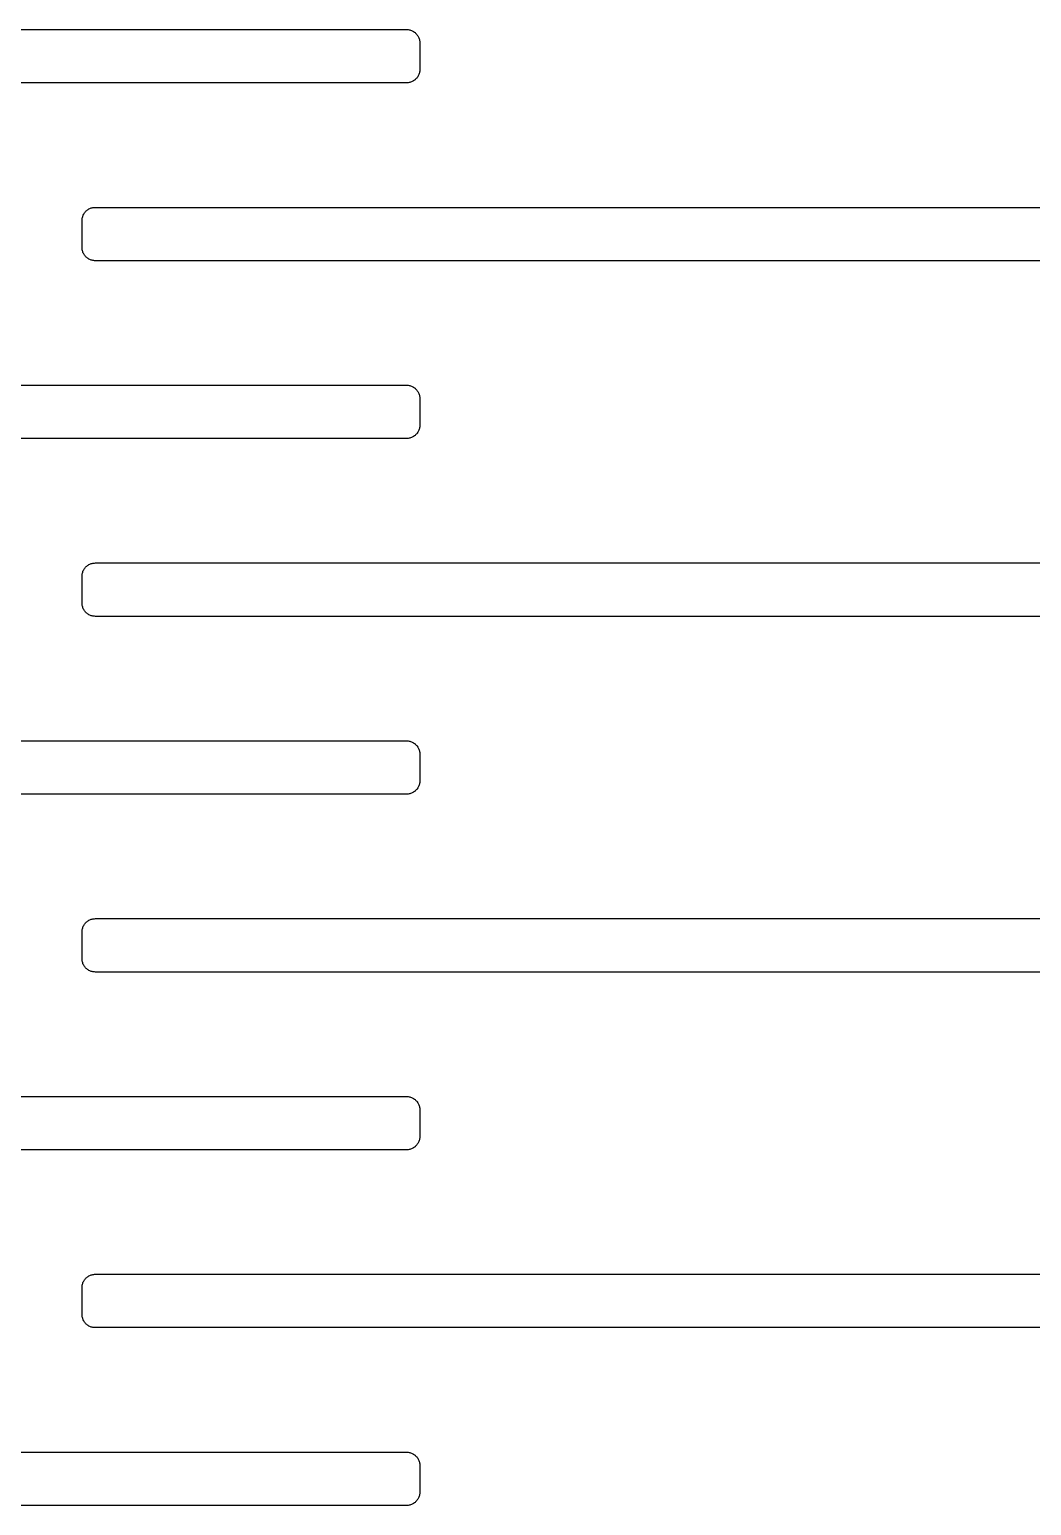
# Model space of a CAD drawing. Header units: metres. Extents: x -156 to 156, y -163 to 163.
# Drawn here: x 90.52 to 113.06, y -69.3 to -36.1 of the extents above; entities that cross this region are included whole.
import ezdxf

# ---------------------------------------------------------------- set-up
doc = ezdxf.new("R2010")
doc.units = ezdxf.units.M

msp = doc.modelspace()

# ---------------------------------------------------------------- linework, layer by layer
for p, q in [((72, -36.1), (99, -36.1)), ((99, -36.1), (99.0188, -36.1006)), ((99.0188, -36.1006), (99.0376, -36.1024)), ((99.0376, -36.1024), (99.0562, -36.1053)), ((99.0562, -36.1053), (99.0746, -36.1094)), ((99.0746, -36.1094), (99.0927, -36.1147)), ((99.0927, -36.1147), (99.1104, -36.1211)), ((99.1104, -36.1211), (99.1277, -36.1286)), ((99.1277, -36.1286), (99.1445, -36.1371)), ((99.1445, -36.1371), (99.1608, -36.1467)), ((99.1608, -36.1467), (99.1763, -36.1573)), ((99.1763, -36.1573), (99.1912, -36.1688)), ((99.1912, -36.1688), (99.2054, -36.1813)), ((99.2054, -36.1813), (99.2187, -36.1946)), ((99.2187, -36.1946), (99.2312, -36.2088)), ((99.2312, -36.2088), (99.2427, -36.2237)), ((99.2427, -36.2237), (99.2533, -36.2392)), ((99.2533, -36.2392), (99.2629, -36.2555)), ((99.2629, -36.2555), (99.2714, -36.2723)), ((99.2714, -36.2723), (99.2789, -36.2896)), ((99.2789, -36.2896), (99.2853, -36.3073)), ((99.2853, -36.3073), (99.2906, -36.3254)), ((99.2906, -36.3254), (99.2947, -36.3438)), ((99.2947, -36.3438), (99.2976, -36.3624)), ((99.2976, -36.3624), (99.2994, -36.3812)), ((99.2994, -36.3812), (99.3, -36.4)), ((99.3, -36.4), (99.3, -37)), ((99.2427, -37.1763), (99.2312, -37.1912)), ((99.2533, -37.1607), (99.2427, -37.1763)), ((99.2629, -37.1445), (99.2533, -37.1607)), ((99.2714, -37.1277), (99.2629, -37.1445)), ((99.2789, -37.1104), (99.2714, -37.1277)), ((99.2853, -37.0927), (99.2789, -37.1104)), ((99.2906, -37.0746), (99.2853, -37.0927)), ((99.2947, -37.0562), (99.2906, -37.0746)), ((99.2976, -37.0376), (99.2947, -37.0562)), ((99.2994, -37.0188), (99.2976, -37.0376)), ((99.3, -37), (99.2994, -37.0188)), ((99, -37.3), (72, -37.3)), ((99.0188, -37.2994), (99, -37.3)), ((99.0376, -37.2976), (99.0188, -37.2994)), ((99.0562, -37.2947), (99.0376, -37.2976)), ((99.0746, -37.2906), (99.0562, -37.2947)), ((99.0927, -37.2853), (99.0746, -37.2906)), ((99.1104, -37.2789), (99.0927, -37.2853)), ((99.1277, -37.2714), (99.1104, -37.2789)), ((99.1445, -37.2629), (99.1277, -37.2714)), ((99.1608, -37.2533), (99.1445, -37.2629)), ((99.1763, -37.2427), (99.1608, -37.2533)), ((99.1912, -37.2312), (99.1763, -37.2427)), ((99.2054, -37.2187), (99.1912, -37.2312)), ((99.2187, -37.2054), (99.2054, -37.2187)), ((99.2312, -37.1912), (99.2187, -37.2054)), ((91.7946, -40.1813), (91.8088, -40.1688)), ((91.8088, -40.1688), (91.8237, -40.1573)), ((91.8237, -40.1573), (91.8392, -40.1467)), ((91.8392, -40.1467), (91.8555, -40.1371)), ((91.8555, -40.1371), (91.8723, -40.1286)), ((91.8723, -40.1286), (91.8896, -40.1211)), ((91.8896, -40.1211), (91.9073, -40.1147)), ((91.9073, -40.1147), (91.9254, -40.1094)), ((91.9254, -40.1094), (91.9438, -40.1053)), ((91.9438, -40.1053), (91.9624, -40.1024)), ((91.9624, -40.1024), (91.9812, -40.1006)), ((91.9812, -40.1006), (92, -40.1)), ((92, -40.1), (119, -40.1)), ((91.7, -40.4), (91.7006, -40.3812)), ((91.7, -41), (91.7, -40.4)), ((91.7006, -40.3812), (91.7024, -40.3624)), ((91.7024, -40.3624), (91.7053, -40.3438)), ((91.7053, -40.3438), (91.7094, -40.3254)), ((91.7094, -40.3254), (91.7147, -40.3073)), ((91.7147, -40.3073), (91.7211, -40.2896)), ((91.7211, -40.2896), (91.7285, -40.2723)), ((91.7285, -40.2723), (91.7371, -40.2555)), ((91.7371, -40.2555), (91.7467, -40.2392)), ((91.7467, -40.2392), (91.7573, -40.2237)), ((91.7573, -40.2237), (91.7688, -40.2088)), ((91.7688, -40.2088), (91.7813, -40.1946)), ((91.7813, -40.1946), (91.7946, -40.1813)), ((91.7006, -41.0188), (91.7, -41)), ((91.7024, -41.0376), (91.7006, -41.0188)), ((91.7053, -41.0562), (91.7024, -41.0376)), ((91.7094, -41.0746), (91.7053, -41.0562)), ((91.7147, -41.0927), (91.7094, -41.0746)), ((91.7211, -41.1104), (91.7147, -41.0927)), ((91.7285, -41.1277), (91.7211, -41.1104)), ((91.7371, -41.1445), (91.7285, -41.1277)), ((91.7467, -41.1607), (91.7371, -41.1445)), ((91.7573, -41.1763), (91.7467, -41.1607)), ((91.7688, -41.1912), (91.7573, -41.1763)), ((91.7813, -41.2054), (91.7688, -41.1912)), ((91.7946, -41.2187), (91.7813, -41.2054)), ((91.8088, -41.2312), (91.7946, -41.2187)), ((91.8237, -41.2427), (91.8088, -41.2312)), ((91.8392, -41.2533), (91.8237, -41.2427)), ((91.8555, -41.2629), (91.8392, -41.2533)), ((91.8723, -41.2714), (91.8555, -41.2629)), ((91.8896, -41.2789), (91.8723, -41.2714)), ((91.9073, -41.2853), (91.8896, -41.2789)), ((91.9254, -41.2906), (91.9073, -41.2853)), ((91.9438, -41.2947), (91.9254, -41.2906)), ((91.9624, -41.2976), (91.9438, -41.2947)), ((91.9812, -41.2994), (91.9624, -41.2976)), ((92, -41.3), (91.9812, -41.2994)), ((119, -41.3), (92, -41.3)), ((72, -44.1), (99, -44.1)), ((99, -44.1), (99.0188, -44.1006)), ((99.0188, -44.1006), (99.0376, -44.1024)), ((99.0376, -44.1024), (99.0562, -44.1053)), ((99.0562, -44.1053), (99.0746, -44.1094)), ((99.0746, -44.1094), (99.0927, -44.1147)), ((99.0927, -44.1147), (99.1104, -44.1211)), ((99.1104, -44.1211), (99.1277, -44.1286)), ((99.1277, -44.1286), (99.1445, -44.1371)), ((99.1445, -44.1371), (99.1608, -44.1467)), ((99.1608, -44.1467), (99.1763, -44.1573)), ((99.1763, -44.1573), (99.1912, -44.1688)), ((99.1912, -44.1688), (99.2054, -44.1813)), ((99.2054, -44.1813), (99.2187, -44.1946)), ((99.2187, -44.1946), (99.2312, -44.2088)), ((99.2312, -44.2088), (99.2427, -44.2237)), ((99.2427, -44.2237), (99.2533, -44.2392)), ((99.2533, -44.2392), (99.2629, -44.2555)), ((99.2629, -44.2555), (99.2714, -44.2723)), ((99.2714, -44.2723), (99.2789, -44.2896)), ((99.2789, -44.2896), (99.2853, -44.3073)), ((99.2853, -44.3073), (99.2906, -44.3254)), ((99.2906, -44.3254), (99.2947, -44.3438)), ((99.2947, -44.3438), (99.2976, -44.3624)), ((99.2976, -44.3624), (99.2994, -44.3812)), ((99.2994, -44.3812), (99.3, -44.4)), ((99.3, -44.4), (99.3, -45)), ((99.2629, -45.1445), (99.2533, -45.1607)), ((99.2714, -45.1277), (99.2629, -45.1445)), ((99.2789, -45.1104), (99.2714, -45.1277)), ((99.2853, -45.0927), (99.2789, -45.1104)), ((99.2906, -45.0746), (99.2853, -45.0927)), ((99.2947, -45.0562), (99.2906, -45.0746)), ((99.2976, -45.0376), (99.2947, -45.0562)), ((99.2994, -45.0188), (99.2976, -45.0376)), ((99.3, -45), (99.2994, -45.0188)), ((99, -45.3), (72, -45.3)), ((99.0188, -45.2994), (99, -45.3)), ((99.0376, -45.2976), (99.0188, -45.2994)), ((99.0562, -45.2947), (99.0376, -45.2976)), ((99.0746, -45.2906), (99.0562, -45.2947)), ((99.0927, -45.2853), (99.0746, -45.2906)), ((99.1104, -45.2789), (99.0927, -45.2853)), ((99.1277, -45.2714), (99.1104, -45.2789)), ((99.1445, -45.2629), (99.1277, -45.2714)), ((99.1608, -45.2533), (99.1445, -45.2629)), ((99.1763, -45.2427), (99.1608, -45.2533)), ((99.1912, -45.2312), (99.1763, -45.2427)), ((99.2054, -45.2187), (99.1912, -45.2312)), ((99.2187, -45.2054), (99.2054, -45.2187)), ((99.2312, -45.1912), (99.2187, -45.2054)), ((99.2427, -45.1763), (99.2312, -45.1912)), ((99.2533, -45.1607), (99.2427, -45.1763)), ((91.8392, -48.1467), (91.8555, -48.1371)), ((91.8555, -48.1371), (91.8723, -48.1286)), ((91.8723, -48.1286), (91.8896, -48.1211)), ((91.8896, -48.1211), (91.9073, -48.1147)), ((91.9073, -48.1147), (91.9254, -48.1094)), ((91.9254, -48.1094), (91.9438, -48.1053)), ((91.9438, -48.1053), (91.9624, -48.1024)), ((91.9624, -48.1024), (91.9812, -48.1006)), ((91.9812, -48.1006), (92, -48.1)), ((92, -48.1), (119, -48.1)), ((91.7, -48.4), (91.7006, -48.3812)), ((91.7, -49), (91.7, -48.4)), ((91.7006, -48.3812), (91.7024, -48.3624)), ((91.7024, -48.3624), (91.7053, -48.3438)), ((91.7053, -48.3438), (91.7094, -48.3254)), ((91.7094, -48.3254), (91.7147, -48.3073)), ((91.7147, -48.3073), (91.7211, -48.2896)), ((91.7211, -48.2896), (91.7285, -48.2723)), ((91.7285, -48.2723), (91.7371, -48.2555)), ((91.7371, -48.2555), (91.7467, -48.2392)), ((91.7467, -48.2392), (91.7573, -48.2237)), ((91.7573, -48.2237), (91.7688, -48.2088)), ((91.7688, -48.2088), (91.7813, -48.1946)), ((91.7813, -48.1946), (91.7946, -48.1813)), ((91.7946, -48.1813), (91.8088, -48.1688)), ((91.8088, -48.1688), (91.8237, -48.1573)), ((91.8237, -48.1573), (91.8392, -48.1467)), ((91.7006, -49.0188), (91.7, -49)), ((91.7024, -49.0376), (91.7006, -49.0188)), ((91.7053, -49.0562), (91.7024, -49.0376)), ((91.7094, -49.0746), (91.7053, -49.0562)), ((91.7147, -49.0927), (91.7094, -49.0746)), ((91.7211, -49.1104), (91.7147, -49.0927)), ((91.7285, -49.1277), (91.7211, -49.1104)), ((91.7371, -49.1445), (91.7285, -49.1277)), ((91.7467, -49.1607), (91.7371, -49.1445)), ((91.7573, -49.1763), (91.7467, -49.1607)), ((91.7688, -49.1912), (91.7573, -49.1763)), ((91.7813, -49.2054), (91.7688, -49.1912)), ((91.7946, -49.2187), (91.7813, -49.2054)), ((91.8088, -49.2312), (91.7946, -49.2187)), ((91.8237, -49.2427), (91.8088, -49.2312)), ((91.8392, -49.2533), (91.8237, -49.2427)), ((91.8555, -49.2629), (91.8392, -49.2533)), ((91.8723, -49.2714), (91.8555, -49.2629)), ((91.8896, -49.2789), (91.8723, -49.2714)), ((91.9073, -49.2853), (91.8896, -49.2789)), ((91.9254, -49.2906), (91.9073, -49.2853)), ((91.9438, -49.2947), (91.9254, -49.2906)), ((91.9624, -49.2976), (91.9438, -49.2947)), ((91.9812, -49.2994), (91.9624, -49.2976)), ((92, -49.3), (91.9812, -49.2994)), ((119, -49.3), (92, -49.3)), ((72, -52.1), (99, -52.1)), ((99, -52.1), (99.0188, -52.1006)), ((99.0188, -52.1006), (99.0376, -52.1024)), ((99.0376, -52.1024), (99.0562, -52.1053)), ((99.0562, -52.1053), (99.0746, -52.1094)), ((99.0746, -52.1094), (99.0927, -52.1147)), ((99.0927, -52.1147), (99.1104, -52.1211)), ((99.1104, -52.1211), (99.1277, -52.1286)), ((99.1277, -52.1286), (99.1445, -52.1371)), ((99.1445, -52.1371), (99.1608, -52.1467)), ((99.1608, -52.1467), (99.1763, -52.1573)), ((99.1763, -52.1573), (99.1912, -52.1688)), ((99.1912, -52.1688), (99.2054, -52.1813)), ((99.2054, -52.1813), (99.2187, -52.1946)), ((99.2187, -52.1946), (99.2312, -52.2088)), ((99.2312, -52.2088), (99.2427, -52.2237)), ((99.2427, -52.2237), (99.2533, -52.2392)), ((99.2533, -52.2392), (99.2629, -52.2555)), ((99.2629, -52.2555), (99.2714, -52.2723)), ((99.2714, -52.2723), (99.2789, -52.2896)), ((99.2789, -52.2896), (99.2853, -52.3073)), ((99.2853, -52.3073), (99.2906, -52.3254)), ((99.2906, -52.3254), (99.2947, -52.3438)), ((99.2947, -52.3438), (99.2976, -52.3624)), ((99.2976, -52.3624), (99.2994, -52.3812)), ((99.2994, -52.3812), (99.3, -52.4)), ((99.3, -52.4), (99.3, -53)), ((99.2789, -53.1104), (99.2714, -53.1277)), ((99.2853, -53.0927), (99.2789, -53.1104)), ((99.2906, -53.0746), (99.2853, -53.0927)), ((99.2947, -53.0562), (99.2906, -53.0746)), ((99.2976, -53.0376), (99.2947, -53.0562)), ((99.2994, -53.0188), (99.2976, -53.0376)), ((99.3, -53), (99.2994, -53.0188)), ((99, -53.3), (72, -53.3)), ((99.0188, -53.2994), (99, -53.3)), ((99.0376, -53.2976), (99.0188, -53.2994)), ((99.0562, -53.2947), (99.0376, -53.2976)), ((99.0746, -53.2906), (99.0562, -53.2947)), ((99.0927, -53.2853), (99.0746, -53.2906)), ((99.1104, -53.2789), (99.0927, -53.2853)), ((99.1277, -53.2714), (99.1104, -53.2789)), ((99.1445, -53.2629), (99.1277, -53.2714)), ((99.1608, -53.2533), (99.1445, -53.2629)), ((99.1763, -53.2427), (99.1608, -53.2533)), ((99.1912, -53.2312), (99.1763, -53.2427)), ((99.2054, -53.2187), (99.1912, -53.2312)), ((99.2187, -53.2054), (99.2054, -53.2187)), ((99.2312, -53.1912), (99.2187, -53.2054)), ((99.2427, -53.1763), (99.2312, -53.1912)), ((99.2533, -53.1607), (99.2427, -53.1763)), ((99.2629, -53.1445), (99.2533, -53.1607)), ((99.2714, -53.1277), (99.2629, -53.1445)), ((91.9254, -56.1094), (91.9438, -56.1053)), ((91.9438, -56.1053), (91.9624, -56.1024)), ((91.9624, -56.1024), (91.9812, -56.1006)), ((91.9812, -56.1006), (92, -56.1)), ((92, -56.1), (119, -56.1)), ((91.7, -56.4), (91.7006, -56.3812)), ((91.7, -57), (91.7, -56.4)), ((91.7006, -56.3812), (91.7024, -56.3624)), ((91.7024, -56.3624), (91.7053, -56.3438)), ((91.7053, -56.3438), (91.7094, -56.3254)), ((91.7094, -56.3254), (91.7147, -56.3073)), ((91.7147, -56.3073), (91.7211, -56.2896)), ((91.7211, -56.2896), (91.7285, -56.2723)), ((91.7285, -56.2723), (91.7371, -56.2555)), ((91.7371, -56.2555), (91.7467, -56.2392)), ((91.7467, -56.2392), (91.7573, -56.2237)), ((91.7573, -56.2237), (91.7688, -56.2088)), ((91.7688, -56.2088), (91.7813, -56.1946)), ((91.7813, -56.1946), (91.7946, -56.1813)), ((91.7946, -56.1813), (91.8088, -56.1688)), ((91.8088, -56.1688), (91.8237, -56.1573)), ((91.8237, -56.1573), (91.8392, -56.1467)), ((91.8392, -56.1467), (91.8555, -56.1371)), ((91.8555, -56.1371), (91.8723, -56.1286)), ((91.8723, -56.1286), (91.8896, -56.1211)), ((91.8896, -56.1211), (91.9073, -56.1147)), ((91.9073, -56.1147), (91.9254, -56.1094)), ((91.7006, -57.0188), (91.7, -57)), ((91.7024, -57.0376), (91.7006, -57.0188)), ((91.7053, -57.0562), (91.7024, -57.0376)), ((91.7094, -57.0746), (91.7053, -57.0562)), ((91.7147, -57.0927), (91.7094, -57.0746)), ((91.7211, -57.1104), (91.7147, -57.0927)), ((91.7285, -57.1277), (91.7211, -57.1104)), ((91.7371, -57.1445), (91.7285, -57.1277)), ((91.7467, -57.1607), (91.7371, -57.1445)), ((91.7573, -57.1763), (91.7467, -57.1607)), ((91.7688, -57.1912), (91.7573, -57.1763)), ((91.7813, -57.2054), (91.7688, -57.1912)), ((91.7946, -57.2187), (91.7813, -57.2054)), ((91.8088, -57.2312), (91.7946, -57.2187)), ((91.8237, -57.2427), (91.8088, -57.2312)), ((91.8392, -57.2533), (91.8237, -57.2427)), ((91.8555, -57.2629), (91.8392, -57.2533)), ((91.8723, -57.2714), (91.8555, -57.2629)), ((91.8896, -57.2789), (91.8723, -57.2714)), ((91.9073, -57.2853), (91.8896, -57.2789)), ((91.9254, -57.2906), (91.9073, -57.2853)), ((91.9438, -57.2947), (91.9254, -57.2906)), ((91.9624, -57.2976), (91.9438, -57.2947)), ((91.9812, -57.2994), (91.9624, -57.2976)), ((92, -57.3), (91.9812, -57.2994)), ((119, -57.3), (92, -57.3)), ((72, -60.1), (99, -60.1)), ((99, -60.1), (99.0188, -60.1006)), ((99.0188, -60.1006), (99.0376, -60.1024)), ((99.0376, -60.1024), (99.0562, -60.1053)), ((99.0562, -60.1053), (99.0746, -60.1094)), ((99.0746, -60.1094), (99.0927, -60.1147)), ((99.0927, -60.1147), (99.1104, -60.1211)), ((99.1104, -60.1211), (99.1277, -60.1286)), ((99.1277, -60.1286), (99.1445, -60.1371)), ((99.1445, -60.1371), (99.1608, -60.1467)), ((99.1608, -60.1467), (99.1763, -60.1573)), ((99.1763, -60.1573), (99.1912, -60.1688)), ((99.1912, -60.1688), (99.2054, -60.1813)), ((99.2054, -60.1813), (99.2187, -60.1946)), ((99.2187, -60.1946), (99.2312, -60.2088)), ((99.2312, -60.2088), (99.2427, -60.2237)), ((99.2427, -60.2237), (99.2533, -60.2392)), ((99.2533, -60.2392), (99.2629, -60.2555)), ((99.2629, -60.2555), (99.2714, -60.2723)), ((99.2714, -60.2723), (99.2789, -60.2896)), ((99.2789, -60.2896), (99.2853, -60.3073)), ((99.2853, -60.3073), (99.2906, -60.3254)), ((99.2906, -60.3254), (99.2947, -60.3438)), ((99.2947, -60.3438), (99.2976, -60.3624)), ((99.2976, -60.3624), (99.2994, -60.3812)), ((99.2994, -60.3812), (99.3, -60.4)), ((99.3, -60.4), (99.3, -61)), ((99.2906, -61.0746), (99.2853, -61.0927)), ((99.2947, -61.0562), (99.2906, -61.0746)), ((99.2976, -61.0376), (99.2947, -61.0562)), ((99.2994, -61.0188), (99.2976, -61.0376)), ((99.3, -61), (99.2994, -61.0188)), ((99, -61.3), (72, -61.3)), ((99.0188, -61.2994), (99, -61.3)), ((99.0376, -61.2976), (99.0188, -61.2994)), ((99.0562, -61.2947), (99.0376, -61.2976)), ((99.0746, -61.2906), (99.0562, -61.2947)), ((99.0927, -61.2853), (99.0746, -61.2906)), ((99.1104, -61.2789), (99.0927, -61.2853)), ((99.1277, -61.2714), (99.1104, -61.2789)), ((99.1445, -61.2629), (99.1277, -61.2714)), ((99.1608, -61.2533), (99.1445, -61.2629)), ((99.1763, -61.2427), (99.1608, -61.2533)), ((99.1912, -61.2312), (99.1763, -61.2427)), ((99.2054, -61.2187), (99.1912, -61.2312)), ((99.2187, -61.2054), (99.2054, -61.2187)), ((99.2312, -61.1912), (99.2187, -61.2054)), ((99.2427, -61.1763), (99.2312, -61.1912)), ((99.2533, -61.1607), (99.2427, -61.1763)), ((99.2629, -61.1445), (99.2533, -61.1607)), ((99.2714, -61.1277), (99.2629, -61.1445)), ((99.2789, -61.1104), (99.2714, -61.1277)), ((99.2853, -61.0927), (99.2789, -61.1104)), ((91.7, -64.4), (91.7006, -64.3812)), ((91.7, -65), (91.7, -64.4)), ((91.7006, -64.3812), (91.7024, -64.3624)), ((91.7024, -64.3624), (91.7053, -64.3438)), ((91.7053, -64.3438), (91.7094, -64.3254)), ((91.7094, -64.3254), (91.7147, -64.3073)), ((91.7147, -64.3073), (91.7211, -64.2896)), ((91.7211, -64.2896), (91.7285, -64.2723)), ((91.7285, -64.2723), (91.7371, -64.2555)), ((91.7371, -64.2555), (91.7467, -64.2392)), ((91.7467, -64.2392), (91.7573, -64.2237)), ((91.7573, -64.2237), (91.7688, -64.2088)), ((91.7688, -64.2088), (91.7813, -64.1946)), ((91.7813, -64.1946), (91.7946, -64.1813)), ((91.7946, -64.1813), (91.8088, -64.1688)), ((91.8088, -64.1688), (91.8237, -64.1573)), ((91.8237, -64.1573), (91.8392, -64.1467)), ((91.8392, -64.1467), (91.8555, -64.1371)), ((91.8555, -64.1371), (91.8723, -64.1286)), ((91.8723, -64.1286), (91.8896, -64.1211)), ((91.8896, -64.1211), (91.9073, -64.1147)), ((91.9073, -64.1147), (91.9254, -64.1094)), ((91.9254, -64.1094), (91.9438, -64.1053)), ((91.9438, -64.1053), (91.9624, -64.1024)), ((91.9624, -64.1024), (91.9812, -64.1006)), ((91.9812, -64.1006), (92, -64.1)), ((92, -64.1), (119, -64.1)), ((91.7006, -65.0188), (91.7, -65)), ((91.7024, -65.0376), (91.7006, -65.0188)), ((91.7053, -65.0562), (91.7024, -65.0376)), ((91.7094, -65.0746), (91.7053, -65.0562)), ((91.7147, -65.0927), (91.7094, -65.0746)), ((91.7211, -65.1104), (91.7147, -65.0927)), ((91.7285, -65.1277), (91.7211, -65.1104)), ((91.7371, -65.1445), (91.7285, -65.1277)), ((91.7467, -65.1608), (91.7371, -65.1445)), ((91.7573, -65.1763), (91.7467, -65.1608)), ((91.7688, -65.1912), (91.7573, -65.1763)), ((91.7813, -65.2054), (91.7688, -65.1912)), ((91.7946, -65.2187), (91.7813, -65.2054)), ((91.8088, -65.2312), (91.7946, -65.2187)), ((91.8237, -65.2427), (91.8088, -65.2312)), ((91.8392, -65.2533), (91.8237, -65.2427)), ((91.8555, -65.2629), (91.8392, -65.2533)), ((91.8723, -65.2714), (91.8555, -65.2629)), ((91.8896, -65.2789), (91.8723, -65.2714)), ((91.9073, -65.2853), (91.8896, -65.2789)), ((91.9254, -65.2906), (91.9073, -65.2853)), ((91.9438, -65.2947), (91.9254, -65.2906)), ((91.9624, -65.2976), (91.9438, -65.2947)), ((91.9812, -65.2994), (91.9624, -65.2976)), ((92, -65.3), (91.9812, -65.2994)), ((119, -65.3), (92, -65.3)), ((72, -68.1), (99, -68.1)), ((99, -68.1), (99.0188, -68.1006)), ((99.0188, -68.1006), (99.0376, -68.1024)), ((99.0376, -68.1024), (99.0562, -68.1053)), ((99.0562, -68.1053), (99.0746, -68.1094)), ((99.0746, -68.1094), (99.0927, -68.1147)), ((99.0927, -68.1147), (99.1104, -68.1211)), ((99.1104, -68.1211), (99.1277, -68.1286)), ((99.1277, -68.1286), (99.1445, -68.1371)), ((99.1445, -68.1371), (99.1608, -68.1467)), ((99.1608, -68.1467), (99.1763, -68.1573)), ((99.1763, -68.1573), (99.1912, -68.1688)), ((99.1912, -68.1688), (99.2054, -68.1813)), ((99.2054, -68.1813), (99.2187, -68.1946)), ((99.2187, -68.1946), (99.2312, -68.2088)), ((99.2312, -68.2088), (99.2427, -68.2237)), ((99.2427, -68.2237), (99.2533, -68.2392)), ((99.2533, -68.2392), (99.2629, -68.2555)), ((99.2629, -68.2555), (99.2714, -68.2723)), ((99.2714, -68.2723), (99.2789, -68.2896)), ((99.2789, -68.2896), (99.2853, -68.3073)), ((99.2853, -68.3073), (99.2906, -68.3254)), ((99.2906, -68.3254), (99.2947, -68.3438)), ((99.2947, -68.3438), (99.2976, -68.3624)), ((99.2976, -68.3624), (99.2994, -68.3812)), ((99.2994, -68.3812), (99.3, -68.4)), ((99.3, -68.4), (99.3, -69)), ((99.2976, -69.0376), (99.2947, -69.0562)), ((99.2994, -69.0188), (99.2976, -69.0376)), ((99.3, -69), (99.2994, -69.0188)), ((99, -69.3), (72, -69.3)), ((99.0188, -69.2994), (99, -69.3)), ((99.0376, -69.2976), (99.0188, -69.2994)), ((99.0562, -69.2947), (99.0376, -69.2976)), ((99.0746, -69.2906), (99.0562, -69.2947)), ((99.0927, -69.2853), (99.0746, -69.2906)), ((99.1104, -69.2789), (99.0927, -69.2853)), ((99.1277, -69.2714), (99.1104, -69.2789)), ((99.1445, -69.2629), (99.1277, -69.2714)), ((99.1608, -69.2533), (99.1445, -69.2629)), ((99.1763, -69.2427), (99.1608, -69.2533)), ((99.1912, -69.2312), (99.1763, -69.2427)), ((99.2054, -69.2187), (99.1912, -69.2312)), ((99.2187, -69.2054), (99.2054, -69.2187)), ((99.2312, -69.1912), (99.2187, -69.2054)), ((99.2427, -69.1763), (99.2312, -69.1912)), ((99.2533, -69.1608), (99.2427, -69.1763)), ((99.2629, -69.1445), (99.2533, -69.1608)), ((99.2714, -69.1277), (99.2629, -69.1445)), ((99.2789, -69.1104), (99.2714, -69.1277)), ((99.2853, -69.0927), (99.2789, -69.1104)), ((99.2906, -69.0746), (99.2853, -69.0927)), ((99.2947, -69.0562), (99.2906, -69.0746))]:
    msp.add_line(p, q)

doc.saveas('drawing.dxf')
